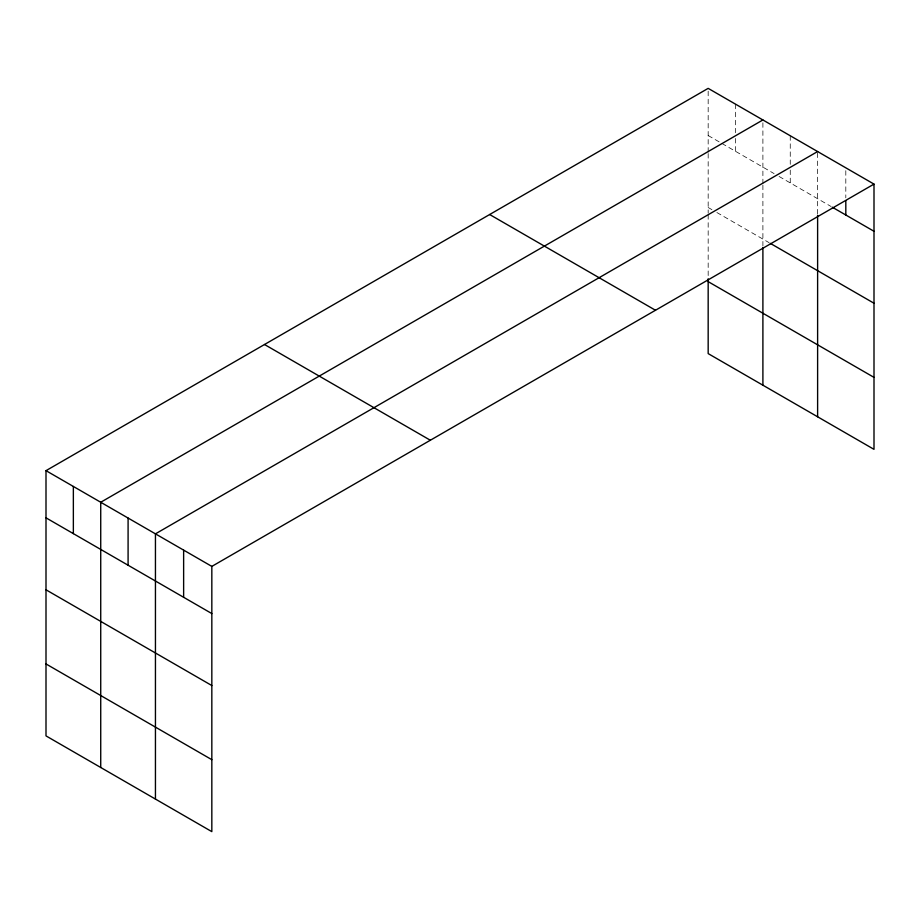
<?xml version="1.0" encoding="UTF-8"?>
<svg xmlns="http://www.w3.org/2000/svg" width="920" height="920" viewBox="0 0 920 920"><rect width="100%" height="100%" fill="white"/><g stroke="black" fill="none" stroke-linecap="round" stroke-linejoin="round"><path stroke-width="0.69" stroke-dasharray="4.6 3.45" d="M708.17 153.525L708.17 213.198M708.17 152.145L708.17 88.366M762.898 185.115L762.898 246.215M762.898 183.736L762.898 119.956M817.615 213.946L817.615 151.547M708.17 135.527L720.613 142.715M721.855 143.428L774.088 173.592M779.067 176.456L831.105 206.505M708.17 207.494L711.907 209.645M716.875 212.52L769.108 242.673M845.813 170.683L845.813 197.846M790.257 135.757L790.257 164.346M790.257 170.062L790.257 182.919M735.529 104.155L735.529 132.744M735.529 138.46L735.529 151.328M708.17 214.624L708.17 277.357"/><path stroke-width="1.38" d="M874 184.103L211.83 566.398L211.83 831.634L46 735.896L46 470.66L708.17 88.366L874 184.103L874 449.339L708.17 353.602L708.17 278.783M817.615 215.326L817.615 416.783M762.898 119.956L100.728 502.262L100.728 767.498M817.615 151.547L155.445 533.853L155.445 799.089M832.324 207.218L874 231.276M770.362 243.397L874 303.232M708.17 281.635L874 377.372M489.659 214.521L655.488 310.259M264.511 344.505L430.341 440.243M46 470.66L211.83 566.398M46 517.833L211.83 613.571M46 589.8L211.83 685.538M46 663.941L211.83 759.678M845.813 200.698L845.813 214.992M762.898 247.641L762.898 385.192M183.632 550.125L183.632 597.298M128.087 518.052L128.087 565.225M73.358 486.461L73.358 533.634"/></g></svg>
